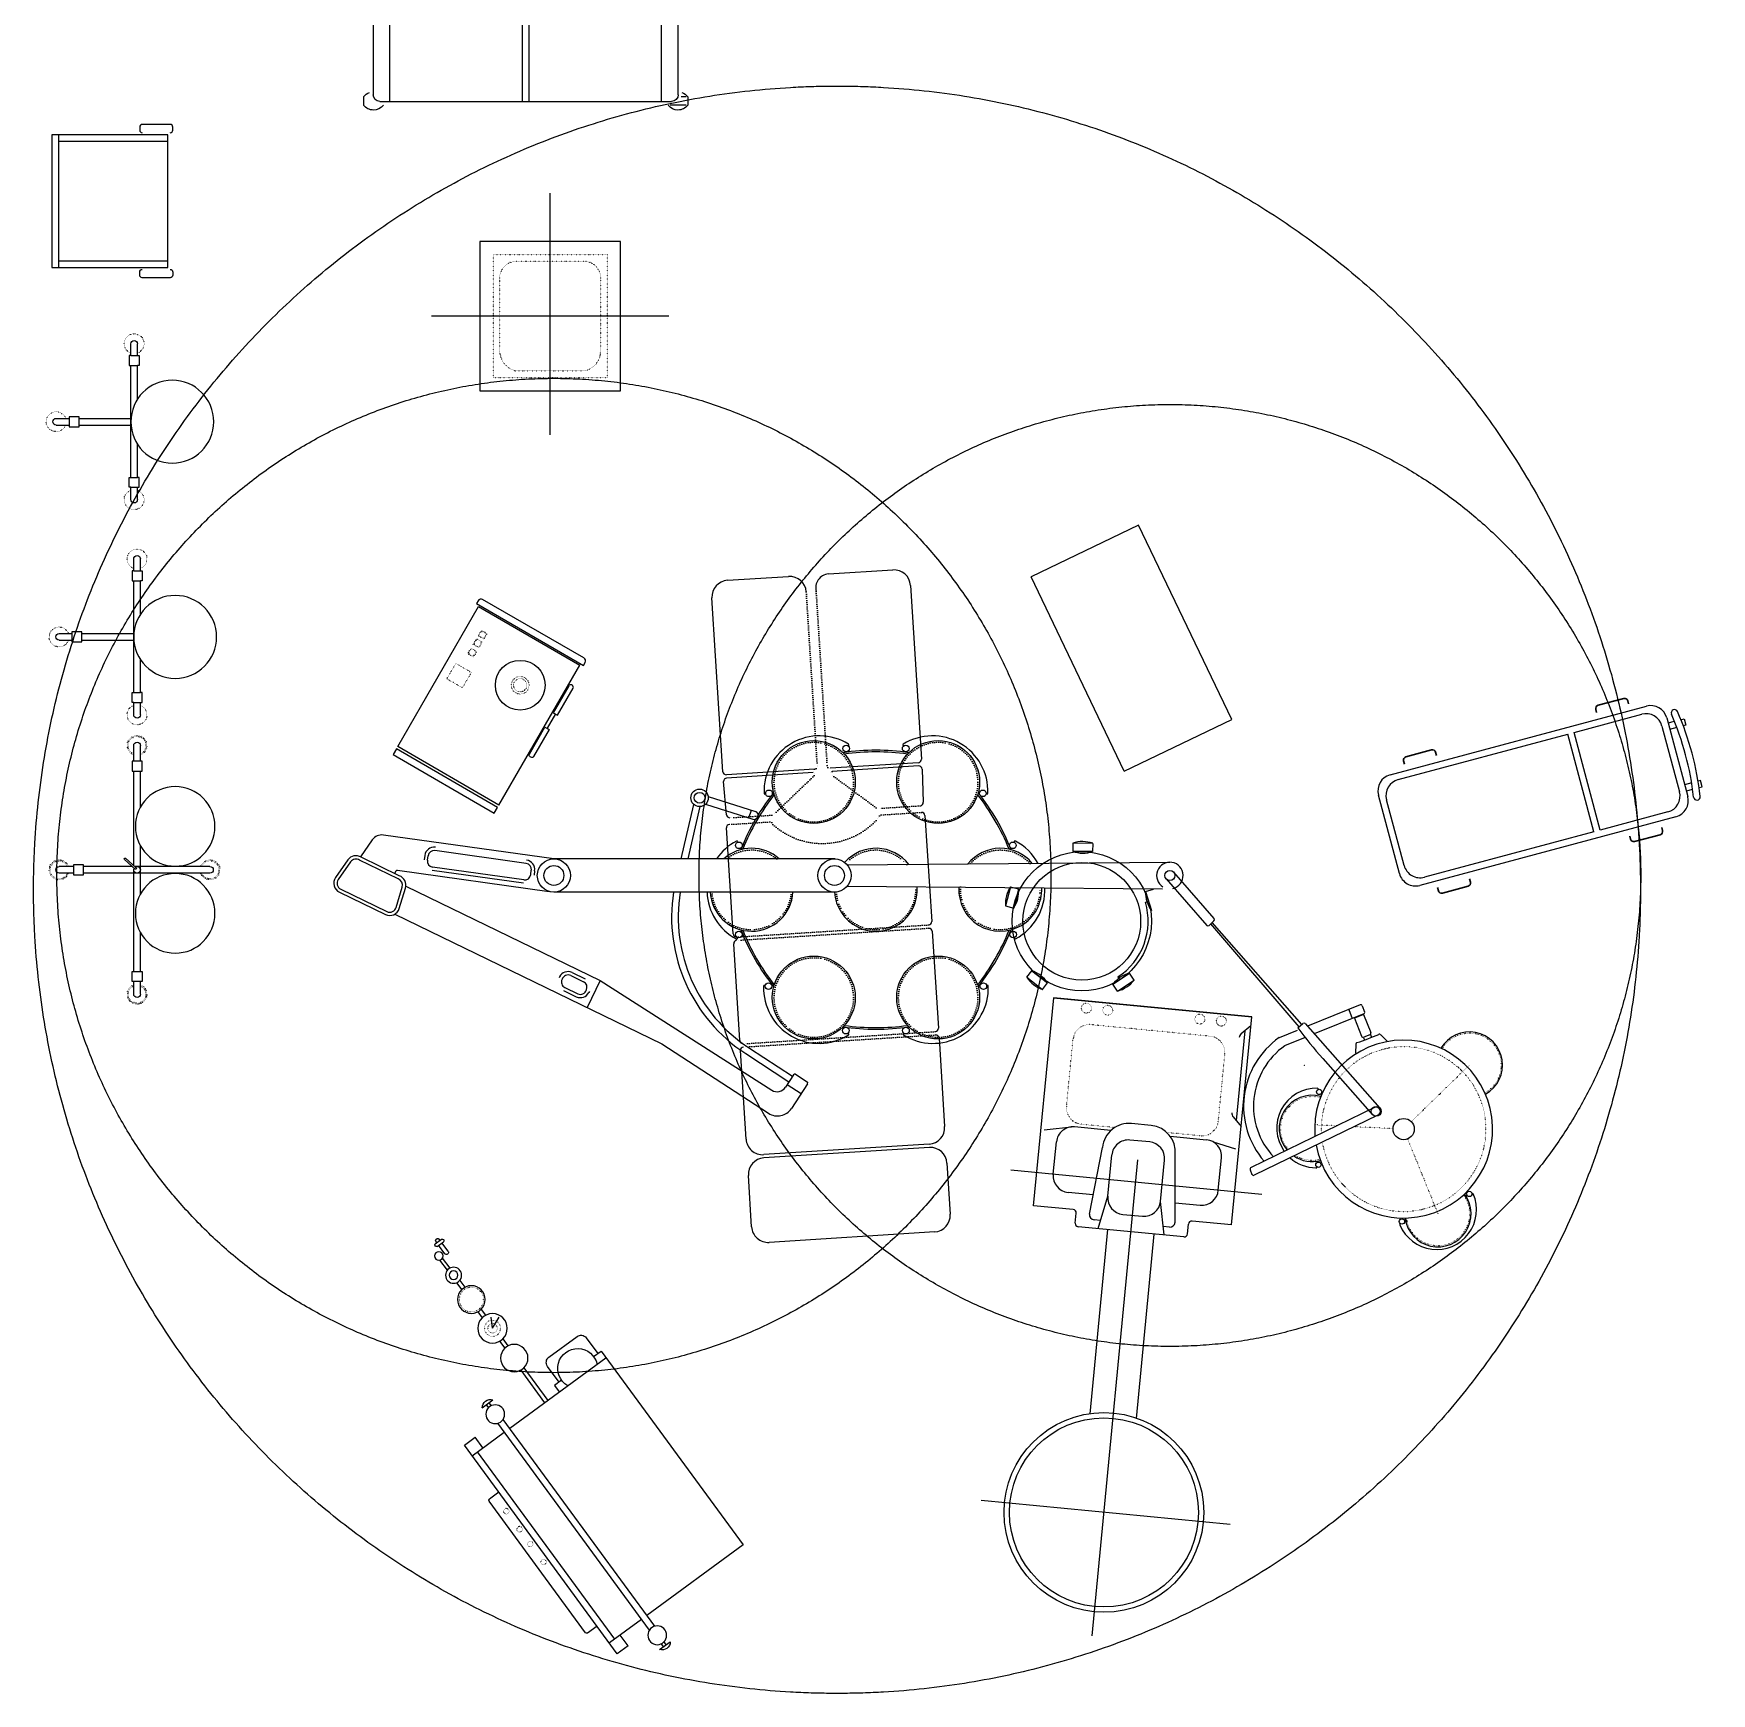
# Model space of a CAD drawing. Header units: millimetres. Extents: x -6176 to 11988, y -1403 to 10916.
# Drawn here: x 7940 to 11988, y 2903 to 6907 of the extents above; entities that cross this region are included whole.
import ezdxf

# ---------------------------------------------------------------- set-up
doc = ezdxf.new("R2010")
doc.units = ezdxf.units.MM
for name, pattern in [('CENTER2', [28.575, 19.05, -3.175, 3.175, -3.175]), ('DASHED', [0.75, 0.5, -0.25]), ('DOT2', [0.125, 0, -0.125])]:
    doc.linetypes.add(name, pattern=pattern)

# ---------------------------------------------------------------- blocks, each defined once
blk = doc.blocks.new('HG-HF25')
for p, q in [((-1.95, 0.3), (-1.425, 0.3)), ((-1.415, 0.29), (-1.415, 0.024)), ((-1.405, 0.29), (-1.405, 0.0287)), ((-1.395, 0.3), (-1.295, 0.2974)), ((-1.255, 0.3), (-0.935, 0.3)), ((-0.905, 0.3), (-0.6126, 0.3)), ((-0.5826, 0.3), (-0.315, 0.3)), ((-0.205, 0.3), (-0.05, 0.3)), ((-2, 0.055), (-2, 0.25)), ((-0.265, 0.25), (-0.265, -0.25)), ((-0.255, 0.25), (-0.255, -0.25)), ((0, 0.25), (0, -0.25)), ((-1.415, -0.024), (-1.415, -0.29)), ((-1.405, -0.0287), (-1.405, -0.29)), ((-2, -0.25), (-2, -0.065)), ((-1.425, -0.3), (-1.95, -0.3)), ((-1.295, -0.2974), (-1.395, -0.3)), ((-0.935, -0.3), (-1.255, -0.3)), ((-0.6126, -0.3), (-0.905, -0.3)), ((-0.315, -0.3), (-0.5826, -0.3)), ((-0.05, -0.3), (-0.205, -0.3))]:
    blk.add_line(p, q)
at = {"linetype": 'DOT2', "ltscale": 0.05}
for p, q in [((-1.285, 0.2874), (-1.285, 0.1607)), ((-1.265, 0.29), (-1.265, 0.1684)), ((-0.925, 0.29), (-0.925, -0.29)), ((-0.915, 0.29), (-0.915, -0.29)), ((-0.6026, 0.29), (-0.6026, -0.29)), ((-0.5926, 0.29), (-0.5926, -0.29)), ((-1.2871, 0.1549), (-1.3962, 0.0255)), ((-1.95, 0.015), (-1.424, 0.015)), ((-1.95, -0.015), (-1.424, -0.015)), ((-1.3962, -0.0255), (-1.2871, -0.1549)), ((-1.285, -0.1607), (-1.285, -0.2874)), ((-1.265, -0.1684), (-1.265, -0.29))]:
    blk.add_line(p, q, dxfattribs=at)
for centre, radius, start, end in [((-1.95, 0.25), 0.05, 90, 180), ((-1.425, 0.29), 0.01, 0, 90), ((-1.395, 0.29), 0.01, 90, 180), ((-1.295, 0.2874), 0.01, 0, 90), ((-1.255, 0.29), 0.01, 90, 180), ((-0.935, 0.29), 0.01, 0, 90), ((-0.905, 0.29), 0.01, 90, 180), ((-0.6126, 0.29), 0.01, 0, 90), ((-0.5826, 0.29), 0.01, 90, 180), ((-0.315, 0.25), 0.05, 0, 90), ((-0.205, 0.25), 0.05, 90, 180), ((-0.05, 0.25), 0.05, 0, 90), ((-1.9577, 0.0566), 0.0423, 182.1794, 280.501), ((-1.95, -0.065), 0.05, 90, 180), ((-1.95, -0.25), 0.05, 180, 270), ((-0.315, -0.25), 0.05, 270, 0), ((-0.205, -0.25), 0.05, 180, 270), ((-0.05, -0.25), 0.05, 270, 0), ((-1.425, -0.29), 0.01, 270, 0), ((-1.395, -0.29), 0.01, 180, 270), ((-1.295, -0.2874), 0.01, 270, 0), ((-1.255, -0.29), 0.01, 180, 270), ((-0.935, -0.29), 0.01, 270, 0), ((-0.905, -0.29), 0.01, 180, 270), ((-0.6126, -0.29), 0.01, 270, 0), ((-0.5826, -0.29), 0.01, 180, 270)]:
    blk.add_arc(centre, radius, start, end)
for centre, radius, start, end in [((-1.294, 0.1607), 0.009, 320.0131, 0), ((-1.256, 0.1684), 0.009, 180, 265.2482), ((-1.4133, 0), 0.2235, 314.4749, 45.5251), ((-1.294, -0.1607), 0.009, 0, 39.9869), ((-1.256, -0.1684), 0.009, 94.7518, 180)]:
    blk.add_arc(centre, radius, start, end, dxfattribs=at)
at = {"color": 9, "linetype": 'DOT2', "ltscale": 0.05}
for centre, radius, start, end in [((-1.424, 0.024), 0.009, 270, 0), ((-1.4, 0.0287), 0.005, 180, 320.0131), ((-1.424, -0.024), 0.009, 0, 90), ((-1.4, -0.0287), 0.005, 39.9869, 180)]:
    blk.add_arc(centre, radius, start, end, dxfattribs=at)
blk = doc.blocks.new('H-EL13')
at = {"color": 9, "linetype": 'CENTER2', "ltscale": 2}
for p, q in [((-1, 0.382), (-1, -0.3784)), ((0, 0.382), (0, -0.3722)), ((0.3738, 0), (-1.0683, 0))]:
    blk.add_line(p, q, dxfattribs=at)
for p, q in [((-1.53, 0.3), (-1.53, -0.3)), ((-0.9, 0.3), (-1.53, 0.3)), ((-0.9, 0.3), (-0.9, 0.18)), ((-1, 0.25), (-1.0983, 0.25)), ((-1.1483, 0.0897), (-1.1483, 0.2)), ((-0.95, 0.1242), (-0.95, 0.2)), ((-0.86, 0.17), (-0.89, 0.17)), ((-0.85, 0.16), (-0.85, -0.16)), ((-0.8913, 0.13), (-1.095, 0.11)), ((-0.875, 0.1137), (-0.875, 0.095)), ((-0.85, 0.1), (-0.95, 0.08)), ((-0.2917, 0.07), (-0.85, 0.07)), ((-1.175, 0.03), (-1.175, -0.03)), ((-1.1483, -0.0897), (-1.1483, -0.2)), ((-0.85, -0.1), (-0.95, -0.08)), ((-0.875, -0.095), (-0.875, -0.1137)), ((-0.2917, -0.07), (-0.85, -0.07)), ((-0.8913, -0.13), (-1.095, -0.11)), ((-0.95, -0.1242), (-0.95, -0.2)), ((-0.9, -0.18), (-0.9, -0.3)), ((-0.86, -0.17), (-0.89, -0.17)), ((-1, -0.25), (-1.0983, -0.25)), ((-0.9, -0.3), (-1.53, -0.3))]:
    blk.add_line(p, q)
at = {"color": 9}
for p, q in [((-1.4768, 0.2734), (-1.5034, 0.3)), ((-1.4863, 0.2829), (-1.2148, 0.2829)), ((-1.2242, 0.2734), (-1.1977, 0.3)), ((-1.1441, 0.22), (-1.1295, 0.29)), ((-0.95, 0.08), (-1.075, 0.08)), ((-1.125, 0.03), (-1.125, -0.03)), ((-0.9, -0.03), (-0.9, 0.03)), ((-0.95, -0.08), (-1.075, -0.08)), ((-1.1483, -0.2), (-1.1295, -0.29))]:
    blk.add_line(p, q, dxfattribs=at)
at = {"color": 8, "linetype": 'DOT2', "ltscale": 0.01}
for p, q in [((-1.2083, 0.23), (-1.41, 0.23)), ((-1.46, 0.18), (-1.46, -0.18)), ((-1.1583, 0.18), (-1.1583, 0.0789)), ((-1.1583, -0.0789), (-1.1583, -0.18)), ((-1.2083, -0.23), (-1.41, -0.23))]:
    blk.add_line(p, q, dxfattribs=at)
for radius in [0.301, 0.285]:
    blk.add_circle((0, 0), radius)
for centre in [(-1.5084, 0.2099), (-1.5084, 0.1449), (-1.5084, -0.1339), (-1.5084, -0.1988)]:
    blk.add_circle(centre, 0.015, dxfattribs=at)
at = {"color": 9}
for centre, radius, start, end in [((-1.4644, 0.2858), 0.0175, 225.0193, 270), ((-1.2366, 0.2858), 0.0175, 270, 314.9807), ((-1.075, 0.03), 0.05, 90, 180), ((-0.95, 0.03), 0.05, 0, 90), ((-1.075, -0.03), 0.05, 180, 270), ((-0.95, -0.03), 0.05, 270, 0)]:
    blk.add_arc(centre, radius, start, end, dxfattribs=at)
at = {"color": 8, "linetype": 'DOT2', "ltscale": 0.01}
for centre, start, end in [((-1.41, 0.18), 90, 180), ((-1.2083, 0.18), 0, 90), ((-1.41, -0.18), 180, 270), ((-1.2083, -0.18), 270, 0)]:
    blk.add_arc(centre, 0.05, start, end, dxfattribs=at)
for centre, radius, start, end in [((-1.0983, 0.2), 0.05, 90, 180), ((-1, 0.2), 0.05, 0, 90), ((-0.89, 0.18), 0.01, 180, 270), ((-0.86, 0.16), 0.01, 0, 90), ((-1.095, 0.03), 0.08, 90, 180), ((-0.8913, 0.1137), 0.0163, 0, 90), ((-1.095, -0.03), 0.08, 180, 270), ((-0.8913, -0.1137), 0.0163, 270, 0), ((-1.0983, -0.2), 0.05, 180, 270), ((-1, -0.2), 0.05, 270, 0), ((-0.89, -0.18), 0.01, 90, 180), ((-0.86, -0.16), 0.01, 270, 0)]:
    blk.add_arc(centre, radius, start, end)
blk = doc.blocks.new('h-EL01')
at = {"color": 0}
for p, q in [((-0.4699, 0.093), (-0.4315, 0.2571)), ((-0.3967, 0.2578), (-0.2539, 0.2126)), ((-0.3885, 0.2814), (-0.2463, 0.2364)), ((-0.4493, 0.093), (-0.4124, 0.2509)), ((-0.2658, 0.2164), (-0.2583, 0.2402)), ((-0.8538, 0.093), (-1.3678, 0.1649)), ((-1.4019, 0.1501), (-1.4373, 0.0993)), ((-1.2434, 0.1037), (-1.2452, 0.0906)), ((-1.2353, 0.0892), (-1.2335, 0.1023)), ((-1.3303, 0.0559), (-1.3349, 0.0494)), ((-0.8677, -0.0061), (-1.3255, 0.058)), ((-0.9459, 0.02), (-1.2211, 0.0585)), ((-0.9445, 0.0299), (-1.2197, 0.0685)), ((-0.9238, 0.0456), (-0.9219, 0.0587)), ((-0.912, 0.0573), (-0.9138, 0.0442)), ((-0.0057, 0.093), (-0.8538, 0.093)), ((0.031, 0.0747), (1.0038, 0.083)), ((1.0148, 0.0532), (1.1369, -0.087)), ((-1.3003, 0.0104), (-0.7144, -0.274)), ((0.031, 0.0113), (0.9821, 0.0032)), ((0.9928, 0.0327), (1.115, -0.1075)), ((-0.0074, -0.007), (-0.8538, -0.007)), ((-1.3336, -0.0735), (-0.5288, -0.4641)), ((1.122, -0.1077), (1.1367, -0.0941)), ((1.4016, -0.4064), (1.1318, -0.099)), ((1.3933, -0.4135), (1.1272, -0.1031)), ((-0.7989, -0.2497), (-0.76, -0.2686)), ((-0.8368, -0.2628), (-0.8382, -0.2657)), ((-0.8207, -0.2947), (-0.7818, -0.3135)), ((-0.8032, -0.2587), (-0.7643, -0.2776)), ((-0.7144, -0.274), (-0.7537, -0.355)), ((-0.7144, -0.274), (-0.1966, -0.6042)), ((-0.8251, -0.3037), (-0.7862, -0.3225)), ((-0.7468, -0.3065), (-0.7482, -0.3094)), ((1.5775, -0.3471), (1.4185, -0.4111)), ((1.584, -0.3499), (1.5912, -0.3679)), ((1.3899, -0.4165), (1.4049, -0.4033)), ((1.4119, -0.4037), (1.6375, -0.6584)), ((1.5885, -0.3744), (1.4392, -0.4345)), ((1.5431, -0.361), (1.5541, -0.3882)), ((1.5881, -0.3763), (1.5603, -0.3875)), ((1.5603, -0.3875), (1.5822, -0.4419)), ((1.5881, -0.3763), (1.61, -0.4307)), ((1.3346, -0.4452), (1.3889, -0.4229)), ((1.4097, -0.4464), (1.3518, -0.4698)), ((1.5874, -0.4452), (1.5908, -0.4535)), ((1.6073, -0.4372), (1.5887, -0.4447)), ((1.6085, -0.4367), (1.6119, -0.445)), ((1.6396, -0.437), (1.6594, -0.4566)), ((-0.5288, -0.4641), (-0.2066, -0.6739)), ((-0.2754, -0.4942), (-0.1449, -0.5791)), ((-0.2644, -0.4774), (-0.134, -0.5624)), ((1.5647, -0.4656), (1.5641, -0.4927)), ((-0.1249, -0.5564), (-0.0902, -0.5789)), ((1.4647, -0.5085), (1.615, -0.6782)), ((-0.1309, -0.5576), (-0.1554, -0.5952)), ((-0.1503, -0.5875), (-0.1084, -0.6148)), ((-0.089, -0.5849), (-0.1374, -0.6593)), ((1.6214, -0.6566), (1.2486, -0.8377)), ((1.6308, -0.6797), (1.258, -0.8609)), ((1.2459, -0.8442), (1.2515, -0.8581))]:
    blk.add_line(p, q, dxfattribs=at)
at = {"color": 0, "linetype": 'DOT2', "ltscale": 0.01}
for p, q in [((1.7317, -0.6993), (1.9072, -0.5287)), ((1.5073, -0.712), (1.4408, -0.7088)), ((1.6768, -0.7201), (1.5593, -0.7145)), ((1.7208, -0.7512), (1.8122, -0.9768))]:
    blk.add_line(p, q, dxfattribs=at)
at = {"color": 0}
for points in [[(-1.4349, 0.098, 0.399732), (-1.4755, 0.0897), (-1.5123, 0.0368, 0.46083), (-1.5007, -0.0073), (-1.362, -0.0747, 0.46083), (-1.3202, -0.0564), (-1.3014, 0.0052, 0.399732), (-1.32, 0.0422)], [(-1.4398, 0.0892, 0.406718), (-1.4673, 0.084), (-1.5041, 0.0311, 0.46083), (-1.4964, 0.0017), (-1.3576, -0.0657, 0.46083), (-1.3297, -0.0535), (-1.311, 0.0081, 0.406718), (-1.3238, 0.0329)]]:
    blk.add_lwpolyline(points, format="xyb", close=True, dxfattribs=at)
blk.add_lwpolyline([(-0.9376, 0.0794), (-1.2127, 0.118)], dxfattribs=at)
at = {"color": 4, "linetype": 'DASHED', "ltscale": 200}
for centre, radius in [((0, 0), 2.4231), ((-0.8538, 0.043), 1.499), ((1.0038, 0.043), 1.42)]:
    blk.add_circle(centre, radius, dxfattribs=at)
at = {"color": 0}
for centre, radius in [((-0.0701, 0.3248), 0.125), ((0.0276, 0.4258), 0.01), ((0.3049, 0.3248), 0.125), ((0.2072, 0.4258), 0.01), ((-0.4145, 0.2772), 0.0264), ((-0.4145, 0.2772), 0.0164), ((-0.2051, 0.2907), 0.01), ((0.4399, 0.2907), 0.01), ((-0.2957, 0.1339), 0.01), ((0.5304, 0.1339), 0.01), ((-0.8538, 0.043), 0.05), ((-0.8538, 0.043), 0.03), ((-0.0076, 0.043), 0.05), ((-0.0076, 0.043), 0.03), ((1.0038, 0.043), 0.015), ((-0.2963, -0.1351), 0.01), ((0.5311, -0.1351), 0.01), ((-0.0701, -0.3248), 0.125), ((0.3049, -0.3248), 0.125), ((-0.2065, -0.2907), 0.01), ((0.4413, -0.2907), 0.01), ((0.0268, -0.4247), 0.01), ((0.2079, -0.4247), 0.01), ((1.454, -0.6095), 0.008), ((1.6261, -0.6681), 0.015), ((1.7088, -0.7216), 0.032), ((1.4517, -0.829), 0.008), ((1.9069, -0.917), 0.008), ((1.7037, -1.0002), 0.008)]:
    blk.add_circle(centre, radius, dxfattribs=at)
at = {"color": 0, "linetype": 'DOT2', "ltscale": 0.05}
for centre in [(-0.0701, 0.3248), (0.3049, 0.3248), (-0.0701, -0.3248), (0.3049, -0.3248)]:
    blk.add_circle(centre, 0.12, dxfattribs=at)
at = {"color": 0}
for centre, radius, start, end in [((-0.0531, 0.2968), 0.1672, 58.216, 182.0411), ((0.2878, 0.2968), 0.1672, 357.9589, 121.784), ((0.1174, -0.2415), 0.6622, 81.3827, 98.6173), ((0.1174, -0.2415), 0.6572, 81.689, 98.311), ((0.0337, 0.4367), 0.0025, 240.3059, 60.3059), ((0.201, 0.4367), 0.0025, 119.6941, 299.6941), ((0.3265, -0.1207), 0.6572, 141.689, 158.311), ((0.3265, -0.1207), 0.6622, 141.3827, 148.4338), ((-0.2176, 0.2908), 0.0025, 179.6826, 359.6826), ((-0.0917, -0.1207), 0.6572, 21.689, 38.311), ((-0.0917, -0.1207), 0.6622, 21.3827, 38.6173), ((0.4524, 0.2908), 0.0025, 180.3174, 0.3174), ((0.3265, -0.1207), 0.6622, 149.7466, 158.6173), ((-0.2501, 0.2245), 0.0125, 252.361, 72.361), ((-1.3727, 0.1298), 0.0355, 82.0288, 145.1435), ((-1.2153, 0.0998), 0.0284, 82.0288, 172.0288), ((-1.2153, 0.0998), 0.0184, 82.0288, 172.0288), ((-0.2249, -0.0008), 0.1672, 117.9589, 145.8926), ((-0.2576, 0), 0.125, 48.0393, 131.9607), ((-0.302, 0.1447), 0.0025, 300.3174, 120.3174), ((0.1174, 0), 0.125, 37.5978, 138.4702), ((0.4924, 0), 0.125, 39.451, 141.522), ((0.5367, 0.1447), 0.0025, 59.6826, 239.6826), ((0.4596, -0.0008), 0.1672, 28.7328, 62.0411), ((-1.3262, 0.0531), 0.005, 82.0288, 145.1435), ((-1.2171, 0.0867), 0.0184, 172.0288, 262.0288), ((-0.9401, 0.0612), 0.0184, 352.0288, 82.0288), ((-0.9401, 0.0612), 0.0284, 352.0288, 82.0288), ((1.0038, 0.043), 0.04, 282.7353, 238.7113), ((-0.942, 0.0481), 0.0184, 262.0288, 352.0288), ((0.1174, 0), 0.125, 183.2155, 4.3562), ((0.4924, 0), 0.125, 176.1341, 2.8929), ((0.4596, -0.0008), 0.1672, 298.216, 2.4041), ((-0.0068, -0.0818), 0.4921, 171.2657, 236.9294), ((-0.0068, -0.0818), 0.4721, 170.8926, 236.9294), ((-0.2249, -0.0008), 0.1672, 182.1484, 241.784), ((-0.2576, 0), 0.125, 182.7584, 356.767), ((1.1333, -0.0904), 0.005, 312.933, 42.933), ((-0.3026, -0.1459), 0.0025, 239.6941, 59.6941), ((0.3265, 0.1207), 0.6622, 201.3827, 218.6173), ((0.3265, 0.1207), 0.6572, 201.689, 218.311), ((-0.0917, 0.1207), 0.6572, 321.689, 338.311), ((-0.0917, 0.1207), 0.6622, 321.3827, 338.6173), ((0.5374, -0.1459), 0.0025, 120.3059, 300.3059), ((1.1186, -0.1041), 0.005, 222.933, 312.933), ((-0.8113, -0.2752), 0.0284, 64.1102, 154.1102), ((-0.8127, -0.2781), 0.0184, 154.1102, 244.1102), ((-0.8113, -0.2756), 0.0188, 64.581, 162.8661), ((-0.7738, -0.2966), 0.0188, 244.581, 342.8661), ((-0.7724, -0.2941), 0.0184, 334.1102, 64.1102), ((-0.0544, -0.296), 0.1672, 178.216, 302.0411), ((-0.219, -0.2908), 0.0025, 0.3059, 180.3059), ((0.2892, -0.296), 0.1672, 237.9589, 1.784), ((0.4538, -0.2908), 0.0025, 359.6941, 179.6941), ((-0.7738, -0.297), 0.0284, 244.1102, 334.1102), ((1.5794, -0.3517), 0.005, 21.9454, 111.9454), ((1.4082, -0.407), 0.005, 41.5298, 131.5298), ((1.5866, -0.3697), 0.005, 291.9454, 21.9454), ((0.1174, 0.2415), 0.6622, 261.3827, 278.6173), ((0.1174, 0.2415), 0.6572, 261.689, 278.311), ((0.033, -0.4355), 0.0025, 299.6826, 119.6826), ((0.2017, -0.4355), 0.0025, 60.3174, 240.3174), ((1.4785, -0.6525), 0.2525, 125.0095, 221.0888), ((2.357, 0.2934), 1.1997, 216.2806, 221.9432), ((1.7088, -0.7216), 0.2683, 190.4102, 184.7974), ((1.2931, 0.3651), 0.8706, 288.412, 293.0576), ((1.5868, -0.44), 0.005, 201.9454, 291.9454), ((1.6054, -0.4325), 0.005, 291.9454, 21.9454), ((1.636, -0.4405), 0.005, 45.3002, 113.0576), ((1.9072, -0.5287), 0.1, 298.9211, 149.4602), ((1.4785, -0.6525), 0.2225, 125.0318, 223.1946), ((1.3536, -0.4744), 0.005, 111.9454, 125.0318), ((1.5697, -0.4657), 0.005, 108.412, 178.8305), ((-0.1273, -0.56), 0.00433, 56.9294, 146.9294), ((1.4117, -0.5347), 0.005, 112.2767, 125.0095), ((-0.1805, -0.5789), 0.03, 237.4774, 326.9294), ((-0.0926, -0.5825), 0.00433, 326.9294, 56.9294), ((1.4461, -0.7184), 0.12, 88.3574, 215.9957), ((1.4488, -0.6009), 0.00255, 330.5572, 73.8092), ((1.4335, -0.7196), 0.1, 75.0553, 220.6747), ((1.6261, -0.6681), 0.0125, 292.1353, 112.1353), ((-0.1793, -0.632), 0.05, 236.9294, 326.9294), ((1.4461, -0.7184), 0.12, 228.4261, 269.1259), ((1.4335, -0.7196), 0.1, 236.1936, 284.1019), ((1.2505, -0.8423), 0.005, 111.9454, 202.1353), ((1.2562, -0.8562), 0.005, 202.1353, 291.9454), ((1.4455, -0.8368), 0.002, 231.5599, 51.5599), ((1.8086, -0.9646), 0.12, 202.518, 23.2865), ((1.8122, -0.9768), 0.1, 187.542, 36.5887), ((1.9169, -0.9187), 0.00255, 37.8348, 141.0868), ((1.6988, -1.0088), 0.002, 60.0841, 240.0841)]:
    blk.add_arc(centre, radius, start, end, dxfattribs=at)
at = {"color": 0, "linetype": 'DOT2', "ltscale": 0.05}
for centre, start, end in [((-0.2576, 0), 50.7687, 129.2313), ((0.1174, 0), 39.4264, 136.2697), ((0.4924, 0), 41.4092, 139.5638), ((0.1174, 0), 183.2206, 4.5585), ((0.4924, 0), 175.9931, 1.4088), ((-0.2576, 0), 182.8734, 356.6321)]:
    blk.add_arc(centre, 0.12, start, end, dxfattribs=at)
at = {"color": 0, "linetype": 'DOT2', "ltscale": 0.01}
for centre, radius, start, end in [((1.9072, -0.5287), 0.096, 299.1456, 149.2357), ((1.7088, -0.7216), 0.2483, 189.1259, 183.004), ((1.4335, -0.7196), 0.096, 75.3144, 221.3045), ((1.4335, -0.7196), 0.096, 237.5976, 283.8427), ((1.8122, -0.9768), 0.096, 187.8012, 36.3295)]:
    blk.add_arc(centre, radius, start, end, dxfattribs=at)
blk = doc.blocks.new('H-EL12')
at = {"color": 9}
for p, q in [((-0.5635, 0.5), (-0.5635, 0.536)), ((-0.0675, 0.54), (-0.5595, 0.54)), ((-0.0635, 0.5), (-0.0635, 0.536)), ((0, 0.48), (-0.7, 0.48)), ((-0.7989, 0.39), (-0.7989, 0.35)), ((-0.7989, 0.375), (-0.7878, 0.375)), ((-0.7989, 0.365), (-0.7878, 0.365)), ((0.04, 0.38), (-0.7335, 0.38)), ((0.04, 0.36), (-0.7335, 0.36)), ((0.1054, 0.375), (0.0943, 0.375)), ((0.1054, 0.365), (0.0943, 0.365)), ((0.1054, 0.39), (0.1054, 0.35)), ((-1.2906, 0.2025), (-1.2906, 0.1982)), ((-1.2811, 0.2065), (-1.2866, 0.2065)), ((-1.2811, 0.212), (-1.2811, 0.1887)), ((-1.2756, 0.216), (-1.2771, 0.216)), ((-1.2716, 0.212), (-1.2716, 0.1887)), ((-1.2402, 0.2065), (-1.2716, 0.2065)), ((-1.1958, 0.2189), (-1.2334, 0.2197)), ((-1.1956, 0.2289), (-1.2332, 0.2297)), ((-1.1486, 0.2295), (-1.1226, 0.2295)), ((-1.1486, 0.2174), (-1.1226, 0.2174)), ((-1.0401, 0.2295), (-1.0179, 0.2295)), ((-1.0401, 0.2174), (-1.0179, 0.2174)), ((-0.9737, 0.2235), (-1.0031, 0.2068)), ((-0.9737, 0.2235), (-0.9888, 0.1873)), ((-0.9295, 0.2295), (-0.9034, 0.2295)), ((-0.9295, 0.2174), (-0.9034, 0.2174)), ((-0.8218, 0.2295), (-0.7, 0.2295)), ((-0.8218, 0.2174), (-0.7, 0.2174)), ((-1.2811, 0.1942), (-1.2866, 0.1942)), ((-1.2756, 0.1847), (-1.2771, 0.1847)), ((-1.2402, 0.1942), (-1.2716, 0.1942))]:
    blk.add_line(p, q, dxfattribs=at)
for p, q in [((-0.74, 0.5), (-0.74, 0.46)), ((0.04, 0.5), (-0.74, 0.5)), ((-0.7, 0.46), (-0.74, 0.46)), ((-0.7, 0.5), (-0.7, 0.38)), ((0, 0.38), (0, 0.5)), ((0.04, 0.46), (0, 0.46)), ((0.04, 0.46), (0.04, 0.5)), ((-0.7, 0.36), (-0.7, 0)), ((0, 0), (0, 0.36)), ((-0.7244, 0.1574), (-0.7831, 0.1574)), ((-0.7244, 0.1743), (-0.7, 0.1743)), ((-0.7244, 0.148), (-0.7244, 0.1743)), ((-0.8031, 0.1374), (-0.8031, 0.0326)), ((-0.7831, 0.0126), (-0.7244, 0.0126)), ((-0.7244, 0.028), (-0.7244, 0)), ((-0.7244, 0), (0, 0))]:
    blk.add_line(p, q)
at = {"color": 8, "linetype": 'DOT2', "ltscale": 0.01}
for centre, radius in [((-0.504, 0.5161), 0.00824), ((-0.4366, 0.5161), 0.00824), ((-0.3818, 0.5161), 0.00824), ((-0.3144, 0.5161), 0.00824), ((-1.0813, 0.2235), 0.0369), ((-0.9737, 0.2235), 0.0243), ((-0.9737, 0.2235), 0.0143)]:
    blk.add_circle(centre, radius, dxfattribs=at)
at = {"color": 9}
for centre, radius in [((-0.76, 0.37), 0.0283), ((0.0665, 0.37), 0.0283), ((-1.0813, 0.2235), 0.0417), ((-0.8626, 0.2235), 0.0413), ((-1.2452, 0.2249), 0.013), ((-1.172, 0.2235), 0.0242), ((-1.172, 0.2235), 0.013)]:
    blk.add_circle(centre, radius, dxfattribs=at)
blk.add_circle((-0.9737, 0.2235), 0.0446)
for centre, radius, start, end in [((-0.5595, 0.536), 0.004, 90, 180), ((-0.0675, 0.536), 0.004, 360, 90), ((-0.7839, 0.37), 0.025, 126.8699, 233.1301), ((0.0904, 0.37), 0.025, 306.8699, 53.1301), ((-1.2866, 0.2025), 0.004, 90, 180), ((-1.2771, 0.212), 0.004, 90, 180), ((-1.2756, 0.212), 0.004, 360, 90), ((-1.2402, 0.2004), 0.00615, 270, 90), ((-1.2866, 0.1982), 0.004, 180, 270), ((-1.2771, 0.1887), 0.004, 180, 270), ((-1.2756, 0.1887), 0.004, 270, 360), ((-0.7244, 0.088), 0.06, 66.0074, 293.9926)]:
    blk.add_arc(centre, radius, start, end, dxfattribs=at)
for centre, start, end in [((-0.7831, 0.1374), 90, 180), ((-0.7831, 0.0326), 180, 270)]:
    blk.add_arc(centre, 0.02, start, end)
blk = doc.blocks.new('HG-HF06')
at = {"color": 8, "lineweight": 30}
for p, q in [((0.1464, 0.2027), (0.1464, 0.1927)), ((0.2363, 0.2127), (0.1564, 0.2127)), ((0.2463, 0.1927), (0.2463, 0.2027)), ((0.7464, 0.1927), (0.7464, 0.2027)), ((0.7564, 0.2127), (0.8364, 0.2127)), ((0.8464, 0.2027), (0.8464, 0.1927)), ((0.1464, -0.2027), (0.1464, -0.1927)), ((0.2463, -0.1927), (0.2463, -0.2027)), ((0.7464, -0.1927), (0.7464, -0.2027)), ((0.8464, -0.2027), (0.8464, -0.1927)), ((0.2363, -0.2127), (0.1564, -0.2127)), ((0.7564, -0.2127), (0.8364, -0.2127))]:
    blk.add_line(p, q, dxfattribs=at)
for p, q in [((0.0964, 0.1725), (0.8964, 0.1725)), ((0.0464, -0.1225), (0.0464, 0.1225)), ((0.9464, 0.1225), (0.9464, -0.1225)), ((0.8964, -0.1725), (0.0964, -0.1725))]:
    blk.add_line(p, q)
at = {"color": 8}
for p, q in [((0.1164, 0.1525), (0.3273, 0.1525)), ((0.3273, 0.1525), (0.3273, -0.1525)), ((0.3473, 0.1525), (0.8764, 0.1525)), ((0.3473, 0.1525), (0.3473, -0.1525)), ((-0.0036, 0.106), (-0.0036, 0.0863)), ((0.0064, 0.106), (-0.0036, 0.106)), ((0.01, 0.1325), (0.01, 0.1325)), ((0.027, 0.106), (0.047, 0.106)), ((0.0664, -0.1025), (0.0664, 0.1025)), ((0.9264, 0.1025), (0.9264, -0.1025)), ((-0.0036, 0.0863), (0.0042, 0.0863)), ((0.0243, 0.0863), (0.047, 0.0863)), ((-0.0036, -0.0863), (0.0042, -0.0863)), ((-0.0036, -0.106), (-0.0036, -0.0863)), ((0.0243, -0.0863), (0.047, -0.0863)), ((0.0064, -0.106), (-0.0036, -0.106)), ((0.027, -0.106), (0.047, -0.106)), ((0.3273, -0.1525), (0.1164, -0.1525)), ((0.8764, -0.1525), (0.3473, -0.1525))]:
    blk.add_line(p, q, dxfattribs=at)
at = {"color": 8, "lineweight": 30}
for centre, start, end in [((0.1564, 0.2027), 90, 180), ((0.2363, 0.2027), 360, 90), ((0.7564, 0.2027), 90, 180), ((0.8364, 0.2027), 0, 90), ((0.1564, -0.2027), 180, 270), ((0.2363, -0.2027), 270, 0), ((0.7564, -0.2027), 180, 270), ((0.8364, -0.2027), 270, 360)]:
    blk.add_arc(centre, 0.01, start, end, dxfattribs=at)
for centre, start, end in [((0.0964, 0.1225), 90, 180), ((0.8964, 0.1225), 0, 90), ((0.0964, -0.1225), 180, 270), ((0.8964, -0.1225), 270, 0)]:
    blk.add_arc(centre, 0.05, start, end)
at = {"color": 8}
for centre, radius, start, end in [((0.1164, 0.1025), 0.05, 90, 180), ((0.8764, 0.1025), 0.05, 360, 90), ((0.8828, 0), 0.8828, 171.3679, 188.6321), ((0.0199, 0.131), 0.01, 351.3679, 171.3679), ((0.8828, 0), 0.8628, 171.3679, 188.6321), ((0.0199, -0.131), 0.01, 188.6321, 8.6321), ((0.1164, -0.1025), 0.05, 180, 270), ((0.8764, -0.1025), 0.05, 270, 0)]:
    blk.add_arc(centre, radius, start, end, dxfattribs=at)
blk = doc.blocks.new('ME16137-P')
for p, q in [((0, 0.36), (0, 0)), ((0, 0.36), (0.65, 0.36)), ((0.65, 0), (0.65, 0.36)), ((0, 0), (0.65, 0))]:
    blk.add_line(p, q)
blk = doc.blocks.new('HG-HF39')
for p, q in [((-0.275, 0.199), (-0.275, 0.2344)), ((-0.265, 0.2444), (-0.265, 0.2444)), ((-0.255, 0.199), (-0.255, 0.2344)), ((-0.275, 0.0672), (-0.275, 0.169)), ((-0.255, -0.1684), (-0.255, 0.169)), ((-0.0987, 0.0094), (-0.2554, 0.0094)), ((-0.03, 0.0094), (-0.0687, 0.0094)), ((-0.0987, -0.0106), (-0.2554, -0.0106)), ((-0.03, -0.0106), (-0.0687, -0.0106)), ((-0.02, -0.0006), (-0.02, -0.0006)), ((-0.275, -0.1684), (-0.275, -0.0684)), ((-0.275, -0.2356), (-0.275, -0.1984)), ((-0.255, -0.2356), (-0.255, -0.1984)), ((-0.265, -0.2456), (-0.265, -0.2456))]:
    blk.add_line(p, q)
at = {"color": 8}
for p, q in [((-0.275, 0.199), (-0.28, 0.199)), ((-0.28, 0.199), (-0.28, 0.169)), ((-0.28, 0.169), (-0.275, 0.169)), ((-0.255, 0.199), (-0.275, 0.199)), ((-0.255, 0.169), (-0.275, 0.169)), ((-0.255, 0.199), (-0.25, 0.199)), ((-0.25, 0.169), (-0.255, 0.169)), ((-0.25, 0.199), (-0.25, 0.169)), ((-0.28, -0.1684), (-0.275, -0.1684)), ((-0.28, -0.1984), (-0.28, -0.1684)), ((-0.275, -0.1984), (-0.28, -0.1984)), ((-0.255, -0.1684), (-0.275, -0.1684)), ((-0.255, -0.1984), (-0.275, -0.1984)), ((-0.25, -0.1684), (-0.255, -0.1684)), ((-0.255, -0.1984), (-0.25, -0.1984)), ((-0.25, -0.1984), (-0.25, -0.1684))]:
    blk.add_line(p, q, dxfattribs=at)
blk.add_lwpolyline([(-0.0937, 0.0144), (-0.0737, 0.0144), (-0.0687, 0.0144), (-0.0687, -0.0156), (-0.0737, -0.0156), (-0.0937, -0.0156), (-0.0987, -0.0156), (-0.0987, 0.0144)], close=True, dxfattribs=at)
blk.add_circle((-0.38, -0.0006), 0.125)
at = {"color": 9, "linetype": 'DOT2', "ltscale": 0.01}
for centre, start, end in [((-0.265, 0.2344), 289.4712, 250.5288), ((-0.03, -0.0006), 199.4712, 160.5288), ((-0.265, -0.2356), 109.4712, 70.5288)]:
    blk.add_arc(centre, 0.03, start, end, dxfattribs=at)
for centre, start, end in [((-0.265, 0.2344), 90, 180), ((-0.265, 0.2344), 0, 90), ((-0.03, -0.0006), 0, 90), ((-0.03, -0.0006), 270, 0), ((-0.265, -0.2356), 180, 270), ((-0.265, -0.2356), 270, 0)]:
    blk.add_arc(centre, 0.01, start, end)
blk = doc.blocks.new('H-EL15')
at = {"color": 0}
for p, q in [((0.028, 0), (0.5154, 0)), ((0.5154, 0), (0.5154, -0.3526)), ((0.028, -0.3526), (0.028, 0)), ((0.028, -0.3526), (0.5154, -0.3526)), ((0.351, -0.3627), (0.301, -0.3627))]:
    blk.add_line(p, q, dxfattribs=at)
blk.add_lwpolyline([(0, -0.3526), (0.02, -0.3526), (0.02, 0), (0, 0)], close=True, dxfattribs=at)
for points in [[(0.5201, -0.3626), (0.5301, -0.3626, 0.414214), (0.5401, -0.3526), (0.5401, 0, 0.414214), (0.5301, 0.01), (0.5201, 0.01)], [(0.201, -0.3642), (0.201, -0.3612, -0.414214), (0.207, -0.3552), (0.301, -0.3552), (0.301, -0.3702), (0.207, -0.3702, -0.414214)], [(0.451, -0.3642), (0.451, -0.3612, 0.414214), (0.445, -0.3552), (0.351, -0.3552), (0.351, -0.3702), (0.445, -0.3702, 0.414214)]]:
    blk.add_lwpolyline(points, format="xyb", close=True, dxfattribs=at)
at = {"color": 0, "linetype": 'DOT2', "ltscale": 0.01}
for points in [[(0.333, -0.0806), (0.279, -0.0806), (0.279, -0.0264), (0.333, -0.0264)], [(0.3953, -0.063), (0.3759, -0.063), (0.3759, -0.0434), (0.3953, -0.0434)], [(0.4284, -0.063), (0.409, -0.063), (0.409, -0.0434), (0.4284, -0.0434)], [(0.458, -0.063), (0.4386, -0.063), (0.4386, -0.0434), (0.458, -0.0434)]]:
    blk.add_lwpolyline(points, close=True, dxfattribs=at)
for centre, radius in [((0.3858, -0.053), 0.00996), ((0.4188, -0.053), 0.00996), ((0.4484, -0.053), 0.00996), ((0.373, -0.2276), 0.0266), ((0.373, -0.2276), 0.0199)]:
    blk.add_circle(centre, radius, dxfattribs=at)
at = {"color": 0}
blk.add_circle((0.373, -0.2276), 0.075, dxfattribs=at)
blk = doc.blocks.new('HG-HF40')
for p, q in [((-0.275, 0.3274), (-0.275, 0.375)), ((-0.255, 0.3274), (-0.255, 0.375)), ((-0.275, 0.1892), (-0.275, 0.2974)), ((-0.255, 0.0126), (-0.255, 0.2974)), ((-0.275, -0.073), (-0.275, 0.073)), ((-0.495, 0), (-0.495, 0)), ((-0.485, 0.01), (-0.2578, 0.01)), ((-0.2504, 0.01), (-0.1034, 0.01)), ((-0.0734, 0.01), (-0.03, 0.01)), ((-0.02, 0), (-0.02, 0)), ((-0.485, -0.01), (-0.1034, -0.01)), ((-0.255, -0.3067), (-0.255, -0.0025)), ((-0.0734, -0.01), (-0.03, -0.01)), ((-0.275, -0.3067), (-0.275, -0.1892)), ((-0.275, -0.375), (-0.275, -0.3367)), ((-0.255, -0.375), (-0.255, -0.3367))]:
    blk.add_line(p, q)
at = {"color": 8}
for p, q in [((-0.2618, 0.0022), (-0.2625, 0.003)), ((-0.2624, 0.0058), (-0.2304, 0.0352)), ((-0.259, 0.0021), (-0.2271, 0.0315)), ((-0.2269, 0.0343), (-0.2276, 0.0351))]:
    blk.add_line(p, q, dxfattribs=at)
for points in [[(-0.25, 0.3224), (-0.25, 0.3024), (-0.25, 0.2974), (-0.28, 0.2974), (-0.28, 0.3024), (-0.28, 0.3224), (-0.28, 0.3274), (-0.25, 0.3274)], [(-0.0984, 0.015), (-0.0784, 0.015), (-0.0734, 0.015), (-0.0734, -0.015), (-0.0784, -0.015), (-0.0984, -0.015), (-0.1034, -0.015), (-0.1034, 0.015)], [(-0.25, -0.3317), (-0.25, -0.3117), (-0.25, -0.3067), (-0.28, -0.3067), (-0.28, -0.3117), (-0.28, -0.3317), (-0.28, -0.3367), (-0.25, -0.3367)]]:
    blk.add_lwpolyline(points, close=True, dxfattribs=at)
for centre in [(-0.38, 0.1311), (-0.38, -0.1311)]:
    blk.add_circle(centre, 0.12)
at = {"color": 9, "linetype": 'DOT2', "ltscale": 0.01}
for centre, radius, start, end in [((-0.265, 0.375), 0.03, 289.4712, 250.5288), ((-0.265, 0.375), 0.027, 291.7385, 248.2615), ((-0.485, 0), 0.03, 19.4712, 340.5288), ((-0.485, 0), 0.027, 21.7385, 338.2615), ((-0.03, 0), 0.03, 199.4712, 160.5288), ((-0.03, 0), 0.027, 201.7385, 158.2615), ((-0.265, -0.375), 0.03, 109.4712, 70.5288), ((-0.265, -0.375), 0.027, 111.7385, 68.2615)]:
    blk.add_arc(centre, radius, start, end, dxfattribs=at)
for centre, start, end in [((-0.265, 0.375), 90, 180), ((-0.265, 0.375), 0, 90), ((-0.485, 0), 90, 180), ((-0.485, 0), 180, 270), ((-0.03, 0), 0, 90), ((-0.03, 0), 270, 0), ((-0.265, -0.375), 180, 270), ((-0.265, -0.375), 270, 0)]:
    blk.add_arc(centre, 0.01, start, end)
at = {"color": 8}
for centre, radius, start, end in [((-0.265, 0), 0.01, 57.0754, 28.1204), ((-0.261, 0.0043), 0.002, 132.5979, 222.5979), ((-0.2604, 0.0036), 0.002, 222.5979, 312.5979), ((-0.2291, 0.0337), 0.002, 42.5979, 132.5979), ((-0.2284, 0.033), 0.002, 312.5979, 42.5979)]:
    blk.add_arc(centre, radius, start, end, dxfattribs=at)
blk = doc.blocks.new('HG-HF09')
at = {"color": 8}
for p, q in [((-0.0297, 0.4726), (-0.0297, 0.4976)), ((0.0491, 0.4863), (0.0491, 0.1163)), ((0.4491, 0.4863), (0.4491, 0.0263)), ((0.4691, 0.4863), (0.4691, 0.0263)), ((0.8691, 0.4863), (0.8691, 0.1163)), ((0.9479, 0.4726), (0.9479, 0.4976)), ((0.4491, 0.1163), (0.0491, 0.1163)), ((0.4491, 0.1113), (0.0491, 0.1113)), ((0.0991, 0.1163), (0.4491, 0.1163)), ((0.8691, 0.1163), (0.4691, 0.1163)), ((0.8691, 0.1113), (0.4691, 0.1113)), ((-0.0297, 0.04), (-0.0297, 0.015)), ((0.9479, 0.04), (0.9479, 0.015))]:
    blk.add_line(p, q, dxfattribs=at)
for p, q in [((-0.0009, 0.0463), (-0.0009, 0.4663)), ((0.0191, 0.4863), (0.8991, 0.4863)), ((0.9191, 0.4663), (0.9191, 0.0463)), ((0.8991, 0.0263), (0.0191, 0.0263))]:
    blk.add_line(p, q)
at = {"color": 9}
for p, q in [((0.9429, 0.4976), (0.895, 0.4976)), ((0.9429, 0.4726), (0.9283, 0.4726)), ((0.9429, 0.015), (0.895, 0.015)), ((0.9429, 0.04), (0.9283, 0.04))]:
    blk.add_line(p, q, dxfattribs=at)
at = {"color": 8}
for centre, start, end in [((0.0003, 0.4751), 37.8227, 143.1301), ((0.9179, 0.4751), 36.8699, 142.1773), ((0.0003, 0.4951), 216.8699, 251.6948), ((0.9179, 0.4951), 288.3052, 323.1301), ((0.0003, 0.0175), 108.3052, 143.1301), ((0.9179, 0.0175), 36.8699, 71.6948), ((0.0003, 0.0375), 216.8699, 322.1773), ((0.9179, 0.0375), 217.8227, 323.1301)]:
    blk.add_arc(centre, 0.0375, start, end, dxfattribs=at)
for centre, start, end in [((0.0191, 0.4663), 90, 180), ((0.8991, 0.4663), 0, 90), ((0.0191, 0.0463), 180, 270), ((0.8991, 0.0463), 270, 360)]:
    blk.add_arc(centre, 0.02, start, end)
blk = doc.blocks.new('H-EL16')
at = {"color": 9}
blk.add_line((0.02, -0.0011), (0.02, -0.4), dxfattribs=at)
for points in [[(0, 0), (0, -0.4), (0.35, -0.4), (0.35, 0)], [(0.02, -0.02), (0.02, -0.38), (0.35, -0.38), (0.35, -0.02)]]:
    blk.add_lwpolyline(points, close=True)
for points in [[(0.3573, 0.0062, 0.414214), (0.3653, 0.0142), (0.3653, 0.0232, 0.414214), (0.3573, 0.0312), (0.2733, 0.0312, 0.414214), (0.2653, 0.0232), (0.2653, 0.0142, 0.414214), (0.2733, 0.0062)], [(0.3573, -0.4062, -0.414214), (0.3653, -0.4142), (0.3653, -0.4232, -0.414214), (0.3573, -0.4312), (0.2733, -0.4312, -0.414214), (0.2653, -0.4232), (0.2653, -0.4142, -0.414214), (0.2733, -0.4062)]]:
    blk.add_lwpolyline(points, format="xyb", dxfattribs=at)
blk = doc.blocks.new('H-EL14')
at = {"color": 9, "linetype": 'CENTER2', "ltscale": 2}
for p, q in [((0, -0.358), (0, 0.3706)), ((0.358, 0), (-0.358, 0))]:
    blk.add_line(p, q, dxfattribs=at)
at = {"color": 8, "linetype": 'DOT2', "ltscale": 0.01}
for p, q in [((0.1724, 0.185), (-0.1724, 0.185)), ((-0.1724, 0.185), (-0.1724, -0.185)), ((0.1724, -0.185), (0.1724, 0.185)), ((-0.1724, -0.185), (0.1724, -0.185))]:
    blk.add_line(p, q, dxfattribs=at)
blk.add_lwpolyline([(0.2124, 0.225), (-0.2124, 0.225), (-0.2124, -0.225), (0.2124, -0.225)], close=True)
blk.add_lwpolyline([(0.1024, 0.165), (-0.1024, 0.165, 0.414214), (-0.1524, 0.115), (-0.1524, -0.1024, 0.365581), (-0.1024, -0.165), (0.1024, -0.165, 0.365581), (0.1524, -0.1024), (0.1524, 0.115, 0.414214)], format="xyb", close=True, dxfattribs=at)

msp = doc.modelspace()

# ---------------------------------------------------------------- linework, layer by layer
at = {"color": 0}
for p, q in [((10447.6, 4954, 0), (10447.3, 4934, 0)), ((10495.6, 4953.3, 0), (10447.6, 4954, 0)), ((10495.6, 4953.3, 0), (10495.3, 4933.3, 0)), ((10495.3, 4933.3, 0), (10447.3, 4934, 0)), ((10297.5, 4848.8, 0), (10285.4, 4802.3, 0)), ((10297.5, 4848.8, 0), (10316.8, 4843.8, 0)), ((10316.8, 4843.8, 0), (10304.8, 4797.3, 0)), ((10623, 4836.9, 0), (10642.2, 4842.8, 0)), ((10623, 4836.9, 0), (10637.1, 4791, 0)), ((10285.4, 4802.3, 0), (10304.8, 4797.3, 0)), ((10622.5, 4811.1, 0), (10630.2, 4813.4, 0)), ((10336.5, 4630.3, 0), (10348.7, 4646.1, 0)), ((10336.5, 4630.3, 0), (10374.5, 4601, 0)), ((10348.7, 4646.1, 0), (10386.7, 4616.8, 0)), ((10374.5, 4601, 0), (10386.7, 4616.8, 0)), ((10544.3, 4613.7, 0), (10584.3, 4640.3, 0)), ((10555.4, 4597.1, 0), (10595.4, 4623.7, 0)), ((10556, 4630.9, 0), (10560.3, 4624.2, 0)), ((10595.4, 4623.7, 0), (10584.3, 4640.3, 0)), ((10401.3, 4580.9, 0), (10879.1, 4534.7, 0)), ((10555.4, 4597.1, 0), (10544.3, 4613.7, 0))]:
    msp.add_line(p, q, dxfattribs=at)
for radius in [168, 142]:
    msp.add_circle((10469.2, 4765.4, 0), radius, dxfattribs=at)
for centre, radius, start, end in [((10470.7, 4883.7, 0), 74, 70.3125, 108.1618), ((10472.3, 5003.7, 0), 74, 250.3125, 288.1618), ((10359.2, 4808, 0), 74, 146.5791, 184.4284), ((10243, 4838.1, 0), 74, 326.5791, 4.4284), ((10697, 4834.5, 0), 74, 178.0783, 215.9276), ((10469.2, 4765.4, 0), 160, 302.8408, 16.6029), ((10398.2, 4671.1, 0), 74, 213.4246, 251.2739), ((10324.9, 4576, 0), 74, 33.4246, 71.2739), ((10603.1, 4568.8, 0), 74, 104.7493, 142.5986), ((10536.6, 4668.6, 0), 74, 284.7493, 322.5986)]:
    msp.add_arc(centre, radius, start, end, dxfattribs=at)

# ---------------------------------------------------------------- block references
for name, p, xscale, yscale, zscale, rotation in [('HG-HF09', (8760.2, 7132, 0), -799.9999999999545, 800.0000000000114, 800, 180), ('ME16137-P', (10831.3, 5251.9, 0), 800.000000000004, 800.000000000004, 800.000000000004, 115.6444676945438), ('HG-HF25', (9914.6, 4003.5, 0), 799.9999999999659, 799.9999999999659, 799.9999999999659, 273.6136126510871), ('H-EL15', (8807.4, 5167.3, 0), 799.9999999999891, 799.9999999999891, 799.9999999999891, 60.00010382963085), ('HG-HF06', (11941.5, 5170.9, 0), 800.0000000000114, 800.0000000000114, 800.0000000000114, 195.0000000000008), ('H-EL13', (10522.6, 3339.5, 0), 800.0000000000407, 800.0000000000407, 800.0000000000407, 264.484358455486), ('H-EL12', (9652.2, 3261.1, 0), -800.0000000000742, 800.0000000000114, 800, 126.2500508624862)]:
    msp.add_blockref(name, p, dxfattribs=dict(at, xscale=xscale, yscale=yscale, zscale=zscale, rotation=rotation))
at = {"color": 0, "xscale": 799.9999999999545, "yscale": 799.9999999999545, "zscale": 799.9999999999545}
for name, p in [('h-EL01', (9878.6, 4841.4, 0)), ('H-EL16', (7983.9, 6662.5, 0)), ('H-EL14', (9186.6, 6224.9, 0))]:
    msp.add_blockref(name, p, dxfattribs=at)
at = {"color": 0, "extrusion": (0, 0, -1), "xscale": 799.9999999999545, "yscale": 799.9999999999545, "zscale": -799.9999999999998}
for name, p in [('HG-HF39', (-7970.8, 5970.8, 0)), ('HG-HF39', (-7977.8, 5451.7, 0)), ('HG-HF40', (-7977.8, 4889.4, 0))]:
    msp.add_blockref(name, p, dxfattribs=at)

doc.saveas('drawing.dxf')
